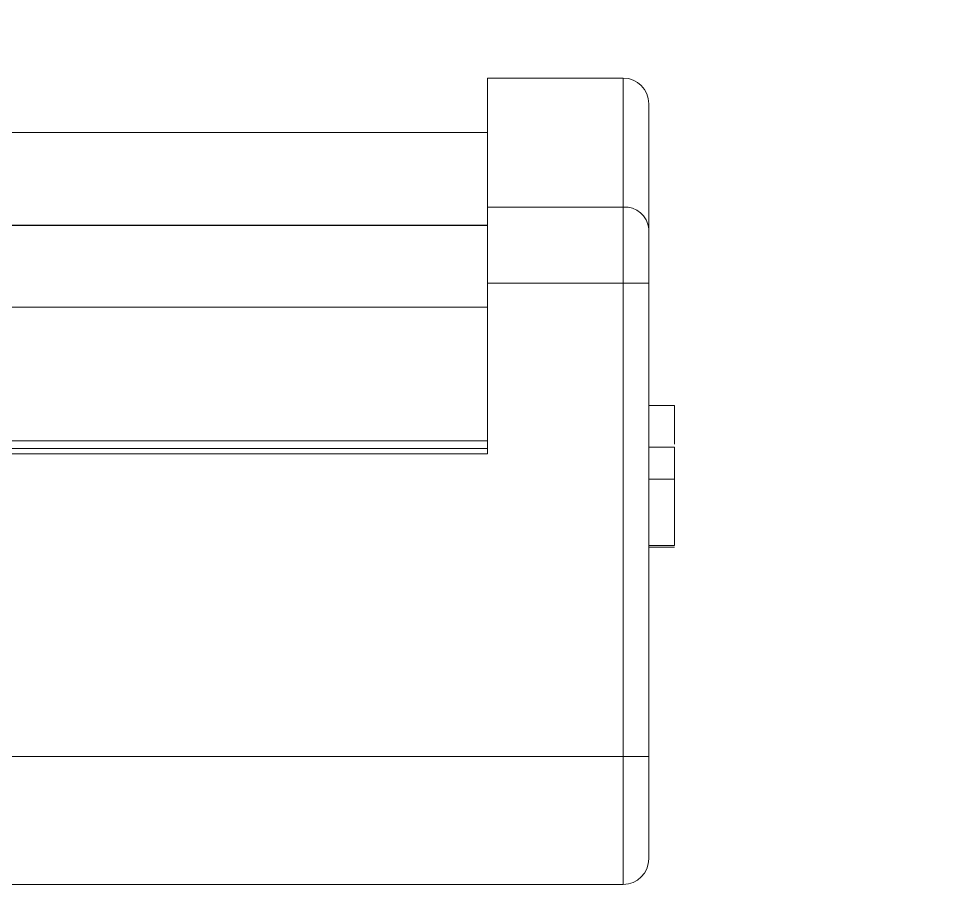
# Model space of a CAD drawing. Header units: inches. Extents: x 0.54 to 10.46, y 0.74 to 7.76.
# Drawn here: x 6.463 to 7.097, y 5.142 to 5.743 of the extents above; entities that cross this region are included whole.
import ezdxf

# ---------------------------------------------------------------- set-up
doc = ezdxf.new("R2010")
doc.units = ezdxf.units.IN
doc.header["$MEASUREMENT"] = 0
doc.layers.add('BG', color=7, linetype='Continuous')
doc.layers.add('MCG-INT-4FT', color=7, linetype='Continuous')

# ---------------------------------------------------------------- blocks, each defined once
blk = doc.blocks.new('block 2')
at = {"layer": 'BG', "true_color": 0xffffff}
h = blk.add_hatch(color=7, dxfattribs=at)
h.dxf.hatch_style = 2
edge = h.paths.add_edge_path()
edge.add_spline(control_points=[(10.29599, 0.90612), (10.29599, 0.90612), (0.87112, 0.90612), (0.87112, 0.90612), (0.87016, 0.90612), (0.86938, 0.90689), (0.86938, 0.90785), (0.86938, 0.90785), (0.86938, 7.59215), (0.86938, 7.59215), (0.86938, 7.59311), (0.87016, 7.59389), (0.87112, 7.59389), (0.87112, 7.59389), (10.29599, 7.59389), (10.29599, 7.59389), (10.29696, 7.59389), (10.29773, 7.59311), (10.29773, 7.59215), (10.29773, 7.59215), (10.29773, 0.90785), (10.29773, 0.90785), (10.29773, 0.90689), (10.29696, 0.90612), (10.29599, 0.90612)], knot_values=[0, 0, 0, 0, 1, 1, 1, 2, 2, 2, 3, 3, 3, 4, 4, 4, 5, 5, 5, 6, 6, 6, 7, 7, 7, 8, 8, 8, 8], degree=3, periodic=1)
h.paths.add_polyline_path([(0.87286, 0.90959), (10.29426, 0.90959), (10.29426, 7.59042), (0.87286, 7.59042)])
at = {"layer": 'BG', "lineweight": 0}
blk.add_open_spline([(10.29599, 0.90612), (10.29599, 0.90612), (0.87112, 0.90612), (0.87112, 0.90612), (0.87016, 0.90612), (0.86938, 0.90689), (0.86938, 0.90785), (0.86938, 0.90785), (0.86938, 7.59215), (0.86938, 7.59215), (0.86938, 7.59311), (0.87016, 7.59389), (0.87112, 7.59389), (0.87112, 7.59389), (10.29599, 7.59389), (10.29599, 7.59389), (10.29696, 7.59389), (10.29773, 7.59311), (10.29773, 7.59215), (10.29773, 7.59215), (10.29773, 0.90785), (10.29773, 0.90785), (10.29773, 0.90689), (10.29696, 0.90612), (10.29599, 0.90612)], degree=3, knots=[0, 0, 0, 0, 1, 1, 1, 2, 2, 2, 3, 3, 3, 4, 4, 4, 5, 5, 5, 6, 6, 6, 7, 7, 7, 8, 8, 8, 8], dxfattribs=at)
blk = doc.blocks.new('block 62')
at = {"layer": 'BG', "true_color": 0xffffff}
h = blk.add_hatch(color=7, dxfattribs=at)
h.dxf.hatch_style = 2
edge = h.paths.add_edge_path()
edge.add_spline(control_points=[(10.46309, 0.739), (10.46309, 0.739), (0.53691, 0.739), (0.53691, 0.739), (0.53595, 0.739), (0.53517, 0.73978), (0.53517, 0.74074), (0.53517, 0.74074), (0.53517, 7.75926), (0.53517, 7.75926), (0.53517, 7.76022), (0.53595, 7.761), (0.53691, 7.761), (0.53691, 7.761), (10.46309, 7.761), (10.46309, 7.761), (10.46406, 7.761), (10.46483, 7.76022), (10.46483, 7.75926), (10.46483, 7.75926), (10.46483, 0.74074), (10.46483, 0.74074), (10.46483, 0.73978), (10.46406, 0.739), (10.46309, 0.739)], knot_values=[0, 0, 0, 0, 1, 1, 1, 2, 2, 2, 3, 3, 3, 4, 4, 4, 5, 5, 5, 6, 6, 6, 7, 7, 7, 8, 8, 8, 8], degree=3, periodic=1)
h.paths.add_polyline_path([(0.53864, 0.74248), (10.46136, 0.74248), (10.46136, 7.75752), (0.53864, 7.75752)])
at = {"layer": 'BG', "lineweight": 0}
blk.add_open_spline([(10.46309, 0.739), (10.46309, 0.739), (0.53691, 0.739), (0.53691, 0.739), (0.53595, 0.739), (0.53517, 0.73978), (0.53517, 0.74074), (0.53517, 0.74074), (0.53517, 7.75926), (0.53517, 7.75926), (0.53517, 7.76022), (0.53595, 7.761), (0.53691, 7.761), (0.53691, 7.761), (10.46309, 7.761), (10.46309, 7.761), (10.46406, 7.761), (10.46483, 7.76022), (10.46483, 7.75926), (10.46483, 7.75926), (10.46483, 0.74074), (10.46483, 0.74074), (10.46483, 0.73978), (10.46406, 0.739), (10.46309, 0.739)], degree=3, knots=[0, 0, 0, 0, 1, 1, 1, 2, 2, 2, 3, 3, 3, 4, 4, 4, 5, 5, 5, 6, 6, 6, 7, 7, 7, 8, 8, 8, 8], dxfattribs=at)
blk = doc.blocks.new('block 452')
at = {"layer": 'MCG-INT-4FT', "color": 7, "lineweight": 5, "true_color": 0xffffff}
blk.add_lwpolyline([(6.78378, 5.66552), (1.64163, 5.66552)], dxfattribs=at)
blk = doc.blocks.new('block 472')
at = {"layer": 'MCG-INT-4FT', "color": 7, "lineweight": 5, "true_color": 0xffffff}
blk.add_open_spline([(6.89397, 5.68529), (6.89397, 5.69494), (6.88614, 5.70278), (6.87648, 5.70278)], degree=3, dxfattribs=at)
blk = doc.blocks.new('block 473')
at = {"layer": 'MCG-INT-4FT', "color": 7, "lineweight": 5, "true_color": 0xffffff}
blk.add_lwpolyline([(6.87648, 5.70278), (6.78378, 5.70278)], dxfattribs=at)
blk = doc.blocks.new('block 478')
at = {"layer": 'MCG-INT-4FT', "color": 7, "lineweight": 5, "true_color": 0xffffff}
blk.add_lwpolyline([(6.78378, 5.60225), (1.64163, 5.60225)], dxfattribs=at)
blk = doc.blocks.new('block 786')
at = {"layer": 'MCG-INT-4FT', "color": 7, "lineweight": 5, "true_color": 0xffffff}
blk.add_lwpolyline([(6.89397, 5.59984), (6.89397, 5.56277)], dxfattribs=at)
blk = doc.blocks.new('block 787')
at = {"layer": 'MCG-INT-4FT', "color": 7, "lineweight": 5, "true_color": 0xffffff}
blk.add_lwpolyline([(6.89397, 5.56277), (6.87648, 5.56277)], dxfattribs=at)
blk = doc.blocks.new('block 788')
at = {"layer": 'MCG-INT-4FT', "color": 7, "lineweight": 5, "true_color": 0xffffff}
blk.add_lwpolyline([(6.87648, 5.56277), (6.87648, 5.61467)], dxfattribs=at)
blk = doc.blocks.new('block 789')
at = {"layer": 'MCG-INT-4FT', "color": 7, "lineweight": 5, "true_color": 0xffffff}
blk.add_open_spline([(6.89397, 5.59984), (6.89318, 5.60873), (6.88538, 5.61534), (6.87648, 5.61467)], degree=3, dxfattribs=at)
blk = doc.blocks.new('block 790')
at = {"layer": 'MCG-INT-4FT', "color": 7, "lineweight": 5, "true_color": 0xffffff}
blk.add_lwpolyline([(6.89397, 5.56277), (6.89397, 5.23928)], dxfattribs=at)
blk = doc.blocks.new('block 791')
at = {"layer": 'MCG-INT-4FT', "color": 7, "lineweight": 5, "true_color": 0xffffff}
blk.add_lwpolyline([(6.87648, 5.23928), (6.89397, 5.23928)], dxfattribs=at)
blk = doc.blocks.new('block 792')
at = {"layer": 'MCG-INT-4FT', "color": 7, "lineweight": 5, "true_color": 0xffffff}
blk.add_lwpolyline([(6.87648, 5.23928), (6.87648, 5.56277)], dxfattribs=at)
blk = doc.blocks.new('block 793')
at = {"layer": 'MCG-INT-4FT', "color": 7, "lineweight": 5, "true_color": 0xffffff}
blk.add_open_spline([(6.87648, 5.15183), (6.88614, 5.15183), (6.89397, 5.15966), (6.89397, 5.16932)], degree=3, dxfattribs=at)
blk = doc.blocks.new('block 794')
at = {"layer": 'MCG-INT-4FT', "color": 7, "lineweight": 5, "true_color": 0xffffff}
blk.add_lwpolyline([(6.87648, 5.23928), (6.87648, 5.15183)], dxfattribs=at)
blk = doc.blocks.new('block 795')
at = {"layer": 'MCG-INT-4FT', "color": 7, "lineweight": 5, "true_color": 0xffffff}
blk.add_lwpolyline([(6.89397, 5.23928), (6.89397, 5.16932)], dxfattribs=at)
blk = doc.blocks.new('block 796')
at = {"layer": 'MCG-INT-4FT', "color": 7, "lineweight": 5, "true_color": 0xffffff}
blk.add_lwpolyline([(6.78378, 5.61467), (6.87648, 5.61467)], dxfattribs=at)
blk = doc.blocks.new('block 797')
at = {"layer": 'MCG-INT-4FT', "color": 7, "lineweight": 5, "true_color": 0xffffff}
blk.add_lwpolyline([(6.87648, 5.56277), (6.78378, 5.56277)], dxfattribs=at)
blk = doc.blocks.new('block 798')
at = {"layer": 'MCG-INT-4FT', "color": 7, "lineweight": 5, "true_color": 0xffffff}
blk.add_lwpolyline([(6.78378, 5.56277), (6.78378, 5.61467)], dxfattribs=at)
blk = doc.blocks.new('block 800')
at = {"layer": 'MCG-INT-4FT', "color": 7, "lineweight": 5, "true_color": 0xffffff}
blk.add_lwpolyline([(6.00197, 5.44613), (6.78378, 5.44613)], dxfattribs=at)
blk = doc.blocks.new('block 801')
at = {"layer": 'MCG-INT-4FT', "color": 7, "lineweight": 5, "true_color": 0xffffff}
blk.add_lwpolyline([(6.19436, 5.23928), (6.87648, 5.23928)], dxfattribs=at)
blk = doc.blocks.new('block 803')
at = {"layer": 'MCG-INT-4FT', "color": 7, "lineweight": 5, "true_color": 0xffffff}
blk.add_lwpolyline([(6.78378, 5.44613), (6.78378, 5.56277)], dxfattribs=at)
blk = doc.blocks.new('block 804')
at = {"layer": 'MCG-INT-4FT', "color": 7, "lineweight": 5, "true_color": 0xffffff}
blk.add_lwpolyline([(6.87648, 5.15183), (6.19436, 5.15183)], dxfattribs=at)
blk = doc.blocks.new('block 811')
at = {"layer": 'MCG-INT-4FT', "color": 7, "lineweight": 5, "true_color": 0xffffff}
blk.add_lwpolyline([(6.89397, 5.68529), (6.89397, 5.59984)], dxfattribs=at)
blk = doc.blocks.new('block 812')
at = {"layer": 'MCG-INT-4FT', "color": 7, "lineweight": 5, "true_color": 0xffffff}
blk.add_lwpolyline([(6.78378, 5.70278), (6.78378, 5.61467)], dxfattribs=at)
blk = doc.blocks.new('block 813')
at = {"layer": 'MCG-INT-4FT', "color": 7, "lineweight": 5, "true_color": 0xffffff}
blk.add_lwpolyline([(6.91146, 5.45062), (6.89397, 5.45062)], dxfattribs=at)
blk = doc.blocks.new('block 814')
at = {"layer": 'MCG-INT-4FT', "color": 7, "lineweight": 5, "true_color": 0xffffff}
blk.add_open_spline([(6.91146, 5.42873), (6.91146, 5.43207), (6.91146, 5.43542), (6.91146, 5.4384), (6.91146, 5.44138), (6.91146, 5.444), (6.91146, 5.44602), (6.91146, 5.44761), (6.91146, 5.44883), (6.91146, 5.44954), (6.91146, 5.45024), (6.91146, 5.45043), (6.91146, 5.45062)], degree=3, knots=[0, 0, 0, 0, 1, 1, 1, 2, 2, 2, 3, 3, 3, 4, 4, 4, 4], dxfattribs=at)
blk = doc.blocks.new('block 815')
at = {"layer": 'MCG-INT-4FT', "color": 7, "lineweight": 5, "true_color": 0xffffff}
blk.add_lwpolyline([(6.91146, 5.42873), (6.89397, 5.42873)], dxfattribs=at)
blk = doc.blocks.new('block 816')
at = {"layer": 'MCG-INT-4FT', "color": 7, "lineweight": 5, "true_color": 0xffffff}
blk.add_lwpolyline([(6.91146, 5.38353), (6.89397, 5.38353)], dxfattribs=at)
blk = doc.blocks.new('block 817')
at = {"layer": 'MCG-INT-4FT', "color": 7, "lineweight": 5, "true_color": 0xffffff}
blk.add_lwpolyline([(6.91146, 5.38353), (6.91146, 5.42873)], dxfattribs=at)
blk = doc.blocks.new('block 818')
at = {"layer": 'MCG-INT-4FT', "color": 7, "lineweight": 5, "true_color": 0xffffff}
blk.add_lwpolyline([(6.91146, 5.38227), (6.89397, 5.38227)], dxfattribs=at)
blk = doc.blocks.new('block 819')
at = {"layer": 'MCG-INT-4FT', "color": 7, "lineweight": 5, "true_color": 0xffffff}
blk.add_lwpolyline([(6.91146, 5.47908), (6.89397, 5.47908)], dxfattribs=at)
blk = doc.blocks.new('block 820')
at = {"layer": 'MCG-INT-4FT', "color": 7, "lineweight": 5, "true_color": 0xffffff}
blk.add_lwpolyline([(6.91146, 5.45265), (6.91146, 5.47908)], dxfattribs=at)
blk = doc.blocks.new('block 866')
at = {"layer": 'MCG-INT-4FT', "color": 7, "lineweight": 5, "true_color": 0xffffff}
blk.add_lwpolyline([(6.78378, 5.44963), (4.73831, 5.44963)], dxfattribs=at)
blk = doc.blocks.new('block 873')
at = {"layer": 'MCG-INT-4FT', "color": 8, "lineweight": 5, "true_color": 0x808080}
blk.add_lwpolyline([(6.87648, 5.61467), (6.87648, 5.70278)], dxfattribs=at)
blk = doc.blocks.new('block 880')
at = {"layer": 'MCG-INT-4FT', "color": 8, "lineweight": 5, "true_color": 0x808080}
blk.add_lwpolyline([(6.78378, 5.5462), (1.64163, 5.5462)], dxfattribs=at)
blk = doc.blocks.new('block 881')
at = {"layer": 'MCG-INT-4FT', "color": 8, "lineweight": 5, "true_color": 0x808080}
blk.add_lwpolyline([(6.78378, 5.60204), (1.64163, 5.60204)], dxfattribs=at)
blk = doc.blocks.new('block 884')
at = {"layer": 'MCG-INT-4FT', "color": 8, "lineweight": 5, "true_color": 0x808080}
blk.add_lwpolyline([(4.73831, 5.45488), (6.78378, 5.45488)], dxfattribs=at)

msp = doc.modelspace()

# ---------------------------------------------------------------- block references
at = {"layer": 'BG'}
for name in ['block 62', 'block 2']:
    msp.add_blockref(name, (0, 0), dxfattribs=at)
at = {"layer": 'MCG-INT-4FT'}
for name in ['block 473', 'block 812', 'block 472', 'block 873', 'block 811', 'block 452', 'block 796', 'block 798', 'block 789', 'block 788', 'block 478', 'block 881', 'block 786', 'block 797', 'block 803', 'block 787', 'block 792', 'block 790', 'block 880', 'block 819', 'block 820', 'block 884', 'block 866', 'block 813', 'block 814', 'block 800', 'block 815', 'block 817', 'block 816', 'block 818', 'block 801', 'block 791', 'block 794', 'block 795', 'block 793', 'block 804']:
    msp.add_blockref(name, (0, 0), dxfattribs=at)

doc.saveas('drawing.dxf')
